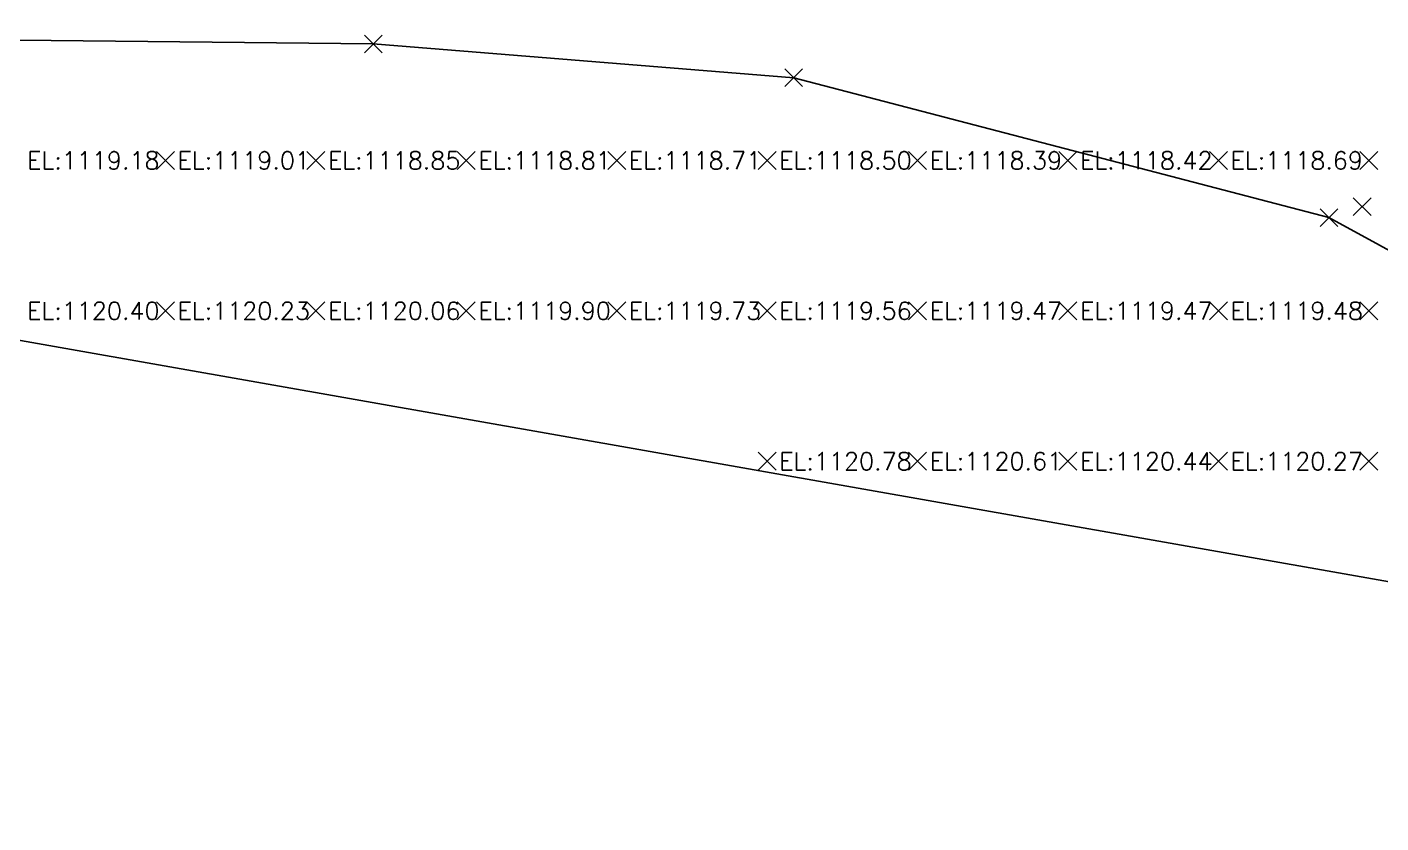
# Model space of a CAD drawing. Header units: metres. Extents: x -212 to 353974, y -37 to 356021.
# Drawn here: x 353731.41 to 353758.41, y 355899.83 to 355915.71 of the extents above; entities that cross this region are included whole.
import ezdxf

# ---------------------------------------------------------------- set-up
doc = ezdxf.new("R2010")
doc.units = ezdxf.units.M
for name, color, linetype in [('C-TINN-BNDY', 110, 'Continuous'), ('C-TOPO-TEXT', 7, 'Continuous'), ('Survey.td2', 7, 'Continuous'), ('V-NODE', 1, 'Continuous')]:
    doc.layers.add(name, color=color, linetype=linetype)
doc.styles.get("Standard").update_dxf_attribs({"font": 'simplex.shx'})

# ---------------------------------------------------------------- blocks, each defined once
blk = doc.blocks.new('*U1')
at = {"color": 0, "linetype": 'ByBlock', "lineweight": -2, "transparency": 16777216}
for p, q in [((-0.71, -0.71), (0.71, 0.71)), ((-0.71, 0.71), (0.71, -0.71))]:
    blk.add_line(p, q, dxfattribs=at)
blk = doc.blocks.new('*U47', base_point=(353738.3115, 355915.3723, 1117.7289))
at = {"layer": 'V-NODE', "lineweight": -2, "xscale": 0.25, "yscale": 0.25, "zscale": 0.25}
blk.add_blockref('*U1', (353738.3115, 355915.3723, 1117.7289), dxfattribs=at)
blk = doc.blocks.new('*U48', base_point=(353746.6958, 355914.6983, 1117.8079))
at = {"layer": 'V-NODE', "lineweight": -2, "xscale": 0.25, "yscale": 0.25, "zscale": 0.25}
blk.add_blockref('*U1', (353746.6958, 355914.6983, 1117.8079), dxfattribs=at)
blk = doc.blocks.new('*U53', base_point=(353757.3714, 355911.9094, 1118.9511))
at = {"layer": 'V-NODE', "lineweight": -2, "xscale": 0.25, "yscale": 0.25, "zscale": 0.25}
blk.add_blockref('*U1', (353757.3714, 355911.9094, 1118.9511), dxfattribs=at)
blk = doc.blocks.new('*U54', base_point=(353758.0325, 355912.1259, 1118.9722))
at = {"layer": 'V-NODE', "lineweight": -2, "xscale": 0.25, "yscale": 0.25, "zscale": 0.25}
blk.add_blockref('*U1', (353758.0325, 355912.1259, 1118.9722), dxfattribs=at)

msp = doc.modelspace()

# ---------------------------------------------------------------- linework, layer by layer
at = {"color": 3, "elevation": 1129.9861}
msp.add_lwpolyline([(353835.72767, 355959.31477), (353834.47161, 355959.57153), (353829.64615, 355960.06245), (353823.65174, 355960.03649), (353821.55071, 355958.81946), (353821.18662, 355930.73622), (353823.14157, 355925.41547), (353822.562, 355923.46849), (353819.2654, 355908.4098), (353816.35779, 355900.54015), (353811.20504, 355901.07454), (353810.1026, 355899.83432), (353803.2102, 355900.12426), (353796.55144, 355900.08337), (353783.27386, 355900.81206), (353775.85294, 355902.57842), (353763.28677, 355908.68238), (353757.37136, 355911.90937), (353746.69577, 355914.69832), (353738.31147, 355915.37229), (353729.94996, 355915.46002), (353712.56222, 355912.75826)], dxfattribs=at)
at = {"layer": 'C-TINN-BNDY', "color": 110, "linetype": 'Continuous', "lineweight": -3, "flags": 128}
msp.add_lwpolyline([(353775.21, 355901.71), (353712.5622, 355912.7583), (353711.1267, 355918.6975), (353708.5155, 355980.861), (353708.0881, 355987.489), (353740.9282, 356014.2822), (353747.106, 356021.1524), (353750.817, 356021.2633), (353812.9376, 356012.1745), (353824.7355, 356011.2064), (353848.7661, 355967.131), (353822.562, 355923.4685), (353819.2654, 355908.4098), (353816.3578, 355900.5401), (353810.1026, 355899.8343), (353796.5514, 355900.0834), (353789.7496, 355900.5389), (353783.2739, 355900.8121), (353775.21, 355901.71)], close=True, dxfattribs=at)
at = {"layer": 'C-TOPO-TEXT', "color": 6, "linetype": 'Continuous', "lineweight": -3}
for p, q in [((353733.98618, 355912.86947, 1119.01343), (353734.34539, 355913.22868, 1119.01343)), ((353733.98618, 355913.22868, 1119.01343), (353734.34539, 355912.86947, 1119.01343)), ((353736.98618, 355912.86947, 1118.84568), (353737.34539, 355913.22868, 1118.84568)), ((353736.98618, 355913.22868, 1118.84568), (353737.34539, 355912.86947, 1118.84568)), ((353739.98618, 355912.86947, 1118.80695), (353740.34539, 355913.22868, 1118.80695)), ((353739.98618, 355913.22868, 1118.80695), (353740.34539, 355912.86947, 1118.80695)), ((353742.98618, 355912.86947, 1118.71221), (353743.34539, 355913.22868, 1118.71221)), ((353742.98618, 355913.22868, 1118.71221), (353743.34539, 355912.86947, 1118.71221)), ((353745.98618, 355912.86947, 1118.49988), (353746.34539, 355913.22868, 1118.49988)), ((353745.98618, 355913.22868, 1118.49988), (353746.34539, 355912.86947, 1118.49988)), ((353748.98618, 355912.86947, 1118.3944), (353749.34539, 355913.22868, 1118.3944)), ((353748.98618, 355913.22868, 1118.3944), (353749.34539, 355912.86947, 1118.3944)), ((353751.98618, 355912.86947, 1118.41953), (353752.34539, 355913.22868, 1118.41953)), ((353751.98618, 355913.22868, 1118.41953), (353752.34539, 355912.86947, 1118.41953)), ((353754.98618, 355912.86947, 1118.68632), (353755.34539, 355913.22868, 1118.68632)), ((353754.98618, 355913.22868, 1118.68632), (353755.34539, 355912.86947, 1118.68632)), ((353757.98618, 355912.86947, 1118.96666), (353758.34539, 355913.22868, 1118.96666)), ((353757.98618, 355913.22868, 1118.96666), (353758.34539, 355912.86947, 1118.96666)), ((353733.98618, 355909.86947, 1120.23111), (353734.34539, 355910.22868, 1120.23111)), ((353733.98618, 355910.22868, 1120.23111), (353734.34539, 355909.86947, 1120.23111)), ((353736.98618, 355909.86947, 1120.06335), (353737.34539, 355910.22868, 1120.06335)), ((353736.98618, 355910.22868, 1120.06335), (353737.34539, 355909.86947, 1120.06335)), ((353739.98618, 355909.86947, 1119.8956), (353740.34539, 355910.22868, 1119.8956)), ((353739.98618, 355910.22868, 1119.8956), (353740.34539, 355909.86947, 1119.8956)), ((353742.98618, 355909.86947, 1119.72784), (353743.34539, 355910.22868, 1119.72784)), ((353742.98618, 355910.22868, 1119.72784), (353743.34539, 355909.86947, 1119.72784)), ((353745.98618, 355909.86947, 1119.56009), (353746.34539, 355910.22868, 1119.56009)), ((353745.98618, 355910.22868, 1119.56009), (353746.34539, 355909.86947, 1119.56009)), ((353748.98618, 355909.86947, 1119.47138), (353749.34539, 355910.22868, 1119.47138)), ((353748.98618, 355910.22868, 1119.47138), (353749.34539, 355909.86947, 1119.47138)), ((353751.98618, 355909.86947, 1119.47379), (353752.34539, 355910.22868, 1119.47379)), ((353751.98618, 355910.22868, 1119.47379), (353752.34539, 355909.86947, 1119.47379)), ((353754.98618, 355909.86947, 1119.47619), (353755.34539, 355910.22868, 1119.47619)), ((353754.98618, 355910.22868, 1119.47619), (353755.34539, 355909.86947, 1119.47619)), ((353757.98618, 355909.86947, 1119.36398), (353758.34539, 355910.22868, 1119.36398)), ((353757.98618, 355910.22868, 1119.36398), (353758.34539, 355909.86947, 1119.36398)), ((353745.98618, 355906.86947, 1120.77776), (353746.34539, 355907.22868, 1120.77776)), ((353745.98618, 355907.22868, 1120.77776), (353746.34539, 355906.86947, 1120.77776)), ((353748.98618, 355906.86947, 1120.61001), (353749.34539, 355907.22868, 1120.61001)), ((353748.98618, 355907.22868, 1120.61001), (353749.34539, 355906.86947, 1120.61001)), ((353751.98618, 355906.86947, 1120.44225), (353752.34539, 355907.22868, 1120.44225)), ((353751.98618, 355907.22868, 1120.44225), (353752.34539, 355906.86947, 1120.44225)), ((353754.98618, 355906.86947, 1120.2745), (353755.34539, 355907.22868, 1120.2745)), ((353754.98618, 355907.22868, 1120.2745), (353755.34539, 355906.86947, 1120.2745)), ((353757.98618, 355906.86947, 1120.13581), (353758.34539, 355907.22868, 1120.13581)), ((353757.98618, 355907.22868, 1120.13581), (353758.34539, 355906.86947, 1120.13581))]:
    msp.add_line(p, q, dxfattribs=at)
at = {"layer": 'Survey.td2'}
for p in [(353738.31147, 355915.37229, 1117.7289), (353746.69577, 355914.69832, 1117.8079), (353758.0325, 355912.12589, 1118.9722), (353757.37136, 355911.90937, 1118.9511)]:
    msp.add_point(p, dxfattribs=at)

# ---------------------------------------------------------------- block references
at = {"layer": 'V-NODE'}
for name, p in [('*U47', (353738.3115, 355915.3723, 1117.7289)), ('*U48', (353746.6958, 355914.6983, 1117.8079)), ('*U54', (353758.0325, 355912.1259, 1118.9722)), ('*U53', (353757.3714, 355911.9094, 1118.9511))]:
    msp.add_blockref(name, p, dxfattribs=at)

# ---------------------------------------------------------------- texts
at = {"layer": 'C-TOPO-TEXT', "color": 7, "linetype": 'Continuous', "lineweight": -3, "char_height": 0.35, "attachment_point": 4}
for s, insert in [('EL:1119.18', (353731.40889, 355913.04908, 1119.18119)), ('EL:1119.01', (353734.40889, 355913.04908, 1119.01343)), ('EL:1118.85', (353737.40889, 355913.04908, 1118.84568)), ('EL:1118.81', (353740.40889, 355913.04908, 1118.80695)), ('EL:1118.71', (353743.40889, 355913.04908, 1118.71221)), ('EL:1118.50', (353746.40889, 355913.04908, 1118.49988)), ('EL:1118.39', (353749.40889, 355913.04908, 1118.3944)), ('EL:1118.42', (353752.40889, 355913.04908, 1118.41953)), ('EL:1118.69', (353755.40889, 355913.04908, 1118.68632)), ('EL:1120.40', (353731.40889, 355910.04908, 1120.39887)), ('EL:1120.23', (353734.40889, 355910.04908, 1120.23111)), ('EL:1120.06', (353737.40889, 355910.04908, 1120.06335)), ('EL:1119.90', (353740.40889, 355910.04908, 1119.8956)), ('EL:1119.73', (353743.40889, 355910.04908, 1119.72784)), ('EL:1119.56', (353746.40889, 355910.04908, 1119.56009)), ('EL:1119.47', (353749.40889, 355910.04908, 1119.47138)), ('EL:1119.47', (353752.40889, 355910.04908, 1119.47379)), ('EL:1119.48', (353755.40889, 355910.04908, 1119.47619)), ('EL:1120.78', (353746.40889, 355907.04908, 1120.77776)), ('EL:1120.61', (353749.40889, 355907.04908, 1120.61001)), ('EL:1120.44', (353752.40889, 355907.04908, 1120.44225)), ('EL:1120.27', (353755.40889, 355907.04908, 1120.2745))]:
    msp.add_mtext(s, dxfattribs=dict(at, insert=insert))

doc.saveas('drawing.dxf')
